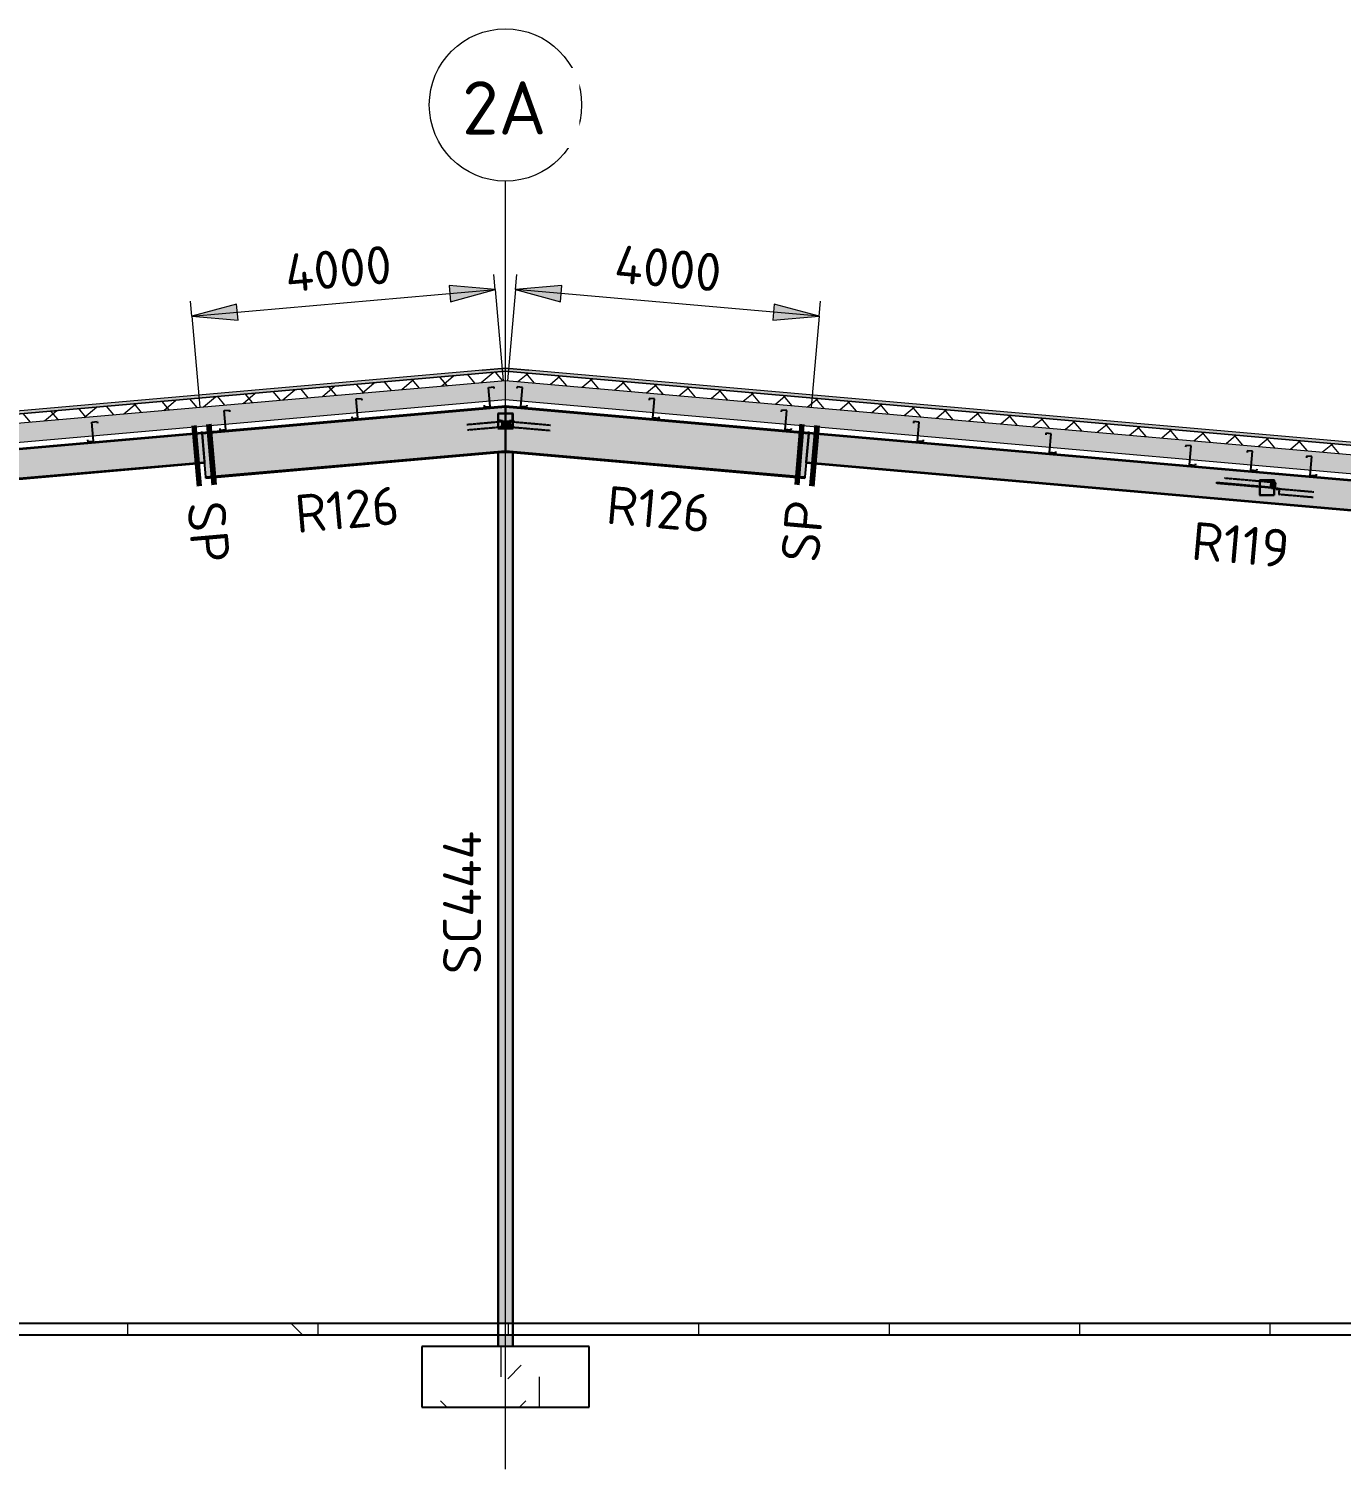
# Model space of a CAD drawing. Header units: millimetres. Extents: x 632 to 546626, y -3890 to 22200.
# Drawn here: x 107642 to 124874, y 3287 to 22200 of the extents above; entities that cross this region are included whole.
import ezdxf

# ---------------------------------------------------------------- set-up
doc = ezdxf.new("R2010")
doc.units = ezdxf.units.MM
doc.linetypes.add('Dash', pattern=[7, 5, -2])
doc.linetypes.add('Hidden Half', pattern=[3, 2, -1])
for name, color, linetype, lineweight in [('A-010-D_DIM', 211, 'Continuous', 13), ('A-010-D_DIM-200', 211, 'Continuous', 13), ('A-010-M_LINE', 90, 'Continuous', 13), ('A-230-H-FLOOR', 190, 'Continuous', 13), ('A-230-M_FLOOR', 192, 'Continuous', 13), ('A-270-M_ROOF', 132, 'Continuous', 13), ('S-160-M_FOUND', 171, 'Continuous', 13), ('S-160-MH_FOUND', 171, 'Hidden Half', 13), ('S-280-A_COLUMN', 171, 'Continuous', 18), ('S-280-A_STRUCT_FRAME', 2, 'Continuous', 18), ('S-280-M_COLUMN', 52, 'Continuous', 13), ('S-280-M_STRUCT_FRAME', 12, 'Continuous', 13), ('S-280-MH_COLUMN', 52, 'Hidden Half', 13), ('Z-000-T_TEXT', 131, 'Continuous', 25), ('Z-030-M_GRID', 191, 'Continuous', 13), ('Z-033_T_GRIDREF', 31, 'Continuous', 13), ('Z-230-A_LEVEL', 51, 'Continuous', 13)]:
    doc.layers.add(name, color=color, linetype=linetype, lineweight=lineweight)
doc.styles.add('ISOCPEUR_1', font='isocpeur.ttf', dxfattribs={"height": 699.9999999999992})
doc.styles.add('ISOCPEUR_2', font='isocpeur.ttf', dxfattribs={"height": 499.9999999999995})
doc.dimstyles.new('2_5___Arrow___Transparent', dxfattribs={"dimscale": 304.8, "dimtxt": 497.9905879051574, "dimasz": 1.968503937007874, "dimexe": 0.6561679790026247, "dimexo": 1.049868766404199, "dimgap": 0.1640419947506562, "dimtad": 1, "dimdec": 0, "dimzin": 0, "dimdsep": 46, "dimtxsty": 'ISOCPEUR_2', "dimsah": 1, "dimcen": 0.09, "dimadec": 0, "dimazin": 0, "dimtfac": 1, "dimtdec": 4, "dimtix": 1, "dimtmove": 0, "dimatfit": 3, "dimfxl": 1, "dimtvp": 1, "dimtolj": 1, "dimtzin": 0, "dimlwd": 18, "dimlwe": 18, "dimarcsym": 2})

# ---------------------------------------------------------------- blocks, each defined once
blk = doc.blocks.new('Ridge Capping - Ridge Capping-1882401-S6_501-SECTION A2')
at = {"layer": 'A-270-M_ROOF', "lineweight": 5, "transparency": 33554432}
blk.add_hatch(color=253, dxfattribs=at).paths.add_polyline_path([(4557997.546949386, 17715.79538982347), (4558304.614256779, 17742.66029816041), (4558611.681564163, 17715.79538982483), (4558603.731964078, 17719.50234922462), (4558298.773699533, 17745.16115471394), (4558005.497551507, 17719.5028164794)])
at = {"layer": 'A-270-M_ROOF', "color": 53, "lineweight": 5}
for p, q in [((4557997.546949386, 17715.79538982345), (4558304.614256778, 17742.66029816039)), ((4558005.497551506, 17719.50281647938), (4557997.546949386, 17715.79538982345)), ((4558304.612087419, 17745.67194746728), (4558005.497551506, 17719.50281647938)), ((4558603.731964076, 17719.5023492246), (4558304.612087419, 17745.67194746728)), ((4558304.614256778, 17742.66029816039), (4558611.681564162, 17715.7953898248)), ((4558611.681564162, 17715.7953898248), (4558603.731964076, 17719.5023492246))]:
    blk.add_line(p, q, dxfattribs=at)
blk = doc.blocks.new('25021-APA-ZZ-ZZ-M3-AR-000001_V3_rvt-2-S6_501-SECTION A2')
at = {"layer": 'A-270-M_ROOF', "transparency": 33554432}
blk.add_hatch(color=9, dxfattribs=at).paths.add_polyline_path([(4578095.614303701, 15971.01988815614), (4578095.614303702, 16011.17268165787), (4558298.773699533, 17742.14983484527), (4538513.614303701, 16011.1726816579), (4538513.614303701, 15971.01988815616), (4558304.614303701, 17702.50802799628), (4577783.475594653, 15998.32848664539)])
at = {"layer": 'A-270-M_ROOF', "lineweight": 5}
h = blk.add_hatch(dxfattribs=at)
h.set_pattern_fill('FP_12', angle=-135.0000000000519, style=0, pattern_type=2)
h.set_pattern_definition([(39.99999999994809, (4563344.532752711, -4.133675247430801e-06), (-192.8362829057536, 229.8133329358681), []), (129.9999999999481, (4563344.532752711, -4.133675247430801e-06), (-229.8133329358681, -192.8362829057536), [])])
h.paths.add_polyline_path([(4538513.614303701, 15850.56150765148), (4558304.614303729, 17582.04964748907), (4578095.614303702, 15850.56150765149), (4578095.614303702, 15971.01988815663), (4558298.773699533, 17701.99704134384), (4538513.614303701, 15971.0198881566)])
at = {"layer": 'A-270-M_ROOF', "lineweight": 5, "transparency": 33554432}
blk.add_hatch(color=254, dxfattribs=at).paths.add_polyline_path([(4538513.614303701, 15599.60654826555), (4558304.614304537, 17331.09468803254), (4578095.614303701, 15599.60654826559), (4578095.614303702, 15850.56150765148), (4558298.773699533, 17581.53866083871), (4538513.614303701, 15850.56150765148)])
at = {"layer": 'A-270-M_ROOF', "color": 53, "lineweight": 5}
for p, q in [((4558304.6143037, 17742.66082149799), (4538513.6143037, 16011.17268165788)), ((4558304.614303701, 17702.50802799665), (4538513.6143037, 15971.01988815658)), ((4538513.6143037, 15971.01988815614), (4558304.6143037, 17702.50802799625)), ((4578095.614303701, 16011.17268165785), (4558304.6143037, 17742.66082149799)), ((4578095.614303701, 15971.01988815661), (4558304.614303701, 17702.50802799665)), ((4558304.6143037, 17702.50802799625), (4578095.614303701, 15971.01988815612)), ((4538513.6143037, 15850.56150765146), (4558304.614303729, 17582.04964749404)), ((4558304.614303729, 17582.04964748905), (4578095.614303701, 15850.56150765146)), ((4538513.6143037, 15599.60654826554), (4558304.614303701, 17331.09468810562)), ((4558304.614303701, 17331.09468810562), (4578095.614303701, 15599.60654826558))]:
    blk.add_line(p, q, dxfattribs=at)
blk.add_blockref('Ridge Capping - Ridge Capping-1882401-S6_501-SECTION A2', (0, 0), dxfattribs=at)
blk = doc.blocks.new('NRP_Column-Steel-SHS - SC444 - 200x200x6_0SHS-4110093-S6_501-SECTION A2')
at = {"layer": 'S-280-MH_COLUMN', "lineweight": 25}
for p, q in [((4558210.614301322, 16636.72486227558), (4558210.614301322, 5200.000000025543)), ((4558398.614301322, 16636.72486227558), (4558398.614301322, 5200.000000025543)), ((4558210.614301322, 5199.950390650543), (4558210.614301322, 5050.049609400544)), ((4558398.614301322, 5199.950390650543), (4558398.614301322, 5050.049609400544)), ((4558210.614301322, 5050.000000025542), (4558210.614301322, 4900.000000025544)), ((4558398.614301322, 5050.000000025542), (4558398.614301322, 4900.000000025544))]:
    blk.add_line(p, q, dxfattribs=at)
blk = doc.blocks.new('NRP_Foundation-Pad Footing Fibre _v2_ - PF3 - 2200 x 2200 x 800d-3893009-S6_501-SECTION A2')
at = {"layer": 'S-160-M_FOUND'}
h = blk.add_hatch(dxfattribs=at)
h.set_pattern_fill('FP_15', color=256, style=0, pattern_type=2)
h.set_pattern_definition([(45, (4563344.532, 0), (-1414.213562373095, 0), [750, -3000]), (45, (4564344.532, 1000), (-1414.213562373095, 0), [750, -3000]), (45, (4565344.532, -300), (-1414.213562373095, 0), [250, -2000]), (90, (4565344.532, 500), (-499.9999999999999, 500.0000000000001), [500, -2000]), (315, (4565344.532, 1000), (0, 2828.42712474619), [500, -3000]), (0, (4564344.532, 1000), (2000, 2000), [300, -1000]), (0, (4561844.532, 2000), (2000, 2000), [300, -2000])])
h.paths.add_polyline_path([(4557204.614301281, 4100.000000025542), (4559404.614301281, 4100.000000025542), (4559404.614301281, 4900.000000025548), (4557204.614301281, 4900.000000025548)])
at = {"layer": 'S-160-M_FOUND', "lineweight": 25}
for p, q in [((4559404.614301282, 4900.000000025543), (4557204.614301282, 4900.000000025543)), ((4557204.614301282, 4900.000000025543), (4557204.614301282, 4100.000000025542)), ((4559404.614301282, 4100.000000025542), (4559404.614301282, 4900.000000025543)), ((4557204.614301282, 4100.000000025542), (4559404.614301282, 4100.000000025542))]:
    blk.add_line(p, q, dxfattribs=at)
blk = doc.blocks.new('NRP_Framing-Steel-EA - RB725 - 75x75x8EA-3940237-S6_501-SECTION A2')
at = {"layer": 'S-280-M_STRUCT_FRAME', "linetype": 'Dash', "lineweight": 25}
for points in [[(4558285.982900475, 16972.09277693108), (4558365.120446347, 16979.0164150541), (4558358.583765591, 17053.731017981), (4558285.416655302, 17046.63581617624), (4558285.695481036, 16975.37799615752)], [(4558365.120340388, 16979.01640743532), (4558370.880905035, 16979.52039153747), (4558365.041470272, 17046.26543630961), (4558413.286199193, 17050.48630316514), (4558412.588953251, 17058.45586074987), (4558358.583659682, 17053.73100979219)]]:
    blk.add_hatch(color=256, dxfattribs=at).paths.add_polyline_path(points)
for p, q in [((4557798.204969372, 17004.70422710864), (4558285.375641085, 17047.32613808591)), ((4558285.948747481, 16972.08979058283), (4557804.741650078, 16929.98962475176))]:
    blk.add_line(p, q, dxfattribs=at)
at = {"layer": 'S-280-M_STRUCT_FRAME', "lineweight": 25}
for p, q in [((4558285.409792455, 17047.32912594366), (4558358.583659681, 17053.73100979223)), ((4558358.583659681, 17053.73100979223), (4558365.120340387, 16979.01640743535)), ((4558412.588953251, 17058.45586074991), (4558358.58376559, 17053.73101905802)), ((4558365.041470271, 17046.26543630965), (4558413.286199192, 17050.48630316518)), ((4558370.880905035, 16979.52039153751), (4558365.041470271, 17046.26543630965)), ((4558413.286199192, 17050.48630316518), (4558412.588953251, 17058.45586074991)), ((4558365.120340387, 16979.01640743535), (4558285.982898852, 16972.09277844057)), ((4558365.120446346, 16979.0164167055), (4558370.880905035, 16979.52039153751))]:
    blk.add_line(p, q, dxfattribs=at)
blk = doc.blocks.new('NRP_Framing-Steel-EA - RB725 - 75x75x8EA-3939754-S6_501-SECTION A2')
at = {"layer": 'S-280-M_STRUCT_FRAME', "linetype": 'Dash', "lineweight": 25}
for p, q in [((4568420.872473918, 16163.95139591866), (4568420.175227976, 16155.98183833393)), ((4568420.175227976, 16155.98183833393), (4568463.915040056, 16152.15510063221)), ((4568469.834950127, 16159.66773431226), (4568420.872473918, 16163.95139591866)), ((4568463.915040056, 16152.15510063221), (4568458.075605291, 16085.41005586007)), ((4568458.075605291, 16085.41005586007), (4568463.298269421, 16084.95313195538)), ((4568463.298269421, 16084.95313195538), (4568469.834950127, 16159.66773431226)), ((4568911.768033174, 16045.71711169284), (4568463.298269421, 16084.95313195538)), ((4568469.834950127, 16159.66773431226), (4568918.30471388, 16120.43171404972))]:
    blk.add_line(p, q, dxfattribs=at)
blk = doc.blocks.new('NRP_Framing-Steel-EA - RB725 - 75x75x8EA-4110950-S6_501-SECTION A2')
at = {"layer": 'S-280-M_STRUCT_FRAME', "linetype": 'Dash', "lineweight": 25}
for points in [[(4568364.612126743, 16168.87353957948), (4568365.309372582, 16176.84309600337), (4568234.057251887, 16186.8857211401), (4568233.485071586, 16180.34567038713), (4568334.938991529, 16171.46960252203)], [(4568408.137165706, 16173.09855265857), (4568413.976391979, 16239.84121437819), (4568344.000198511, 16245.49122240251), (4568338.201754604, 16179.21470527172), (4568365.309581276, 16176.84307774519)], [(4568412.553661061, 16164.67919773766), (4568419.090341767, 16239.39380009454), (4568413.97660047, 16239.84119448631), (4568408.137165706, 16173.09614971416), (4568365.309582336, 16176.84307774519), (4568364.612336394, 16168.87352016045), (4568385.380421076, 16167.05654818766)]]:
    blk.add_hatch(color=256, dxfattribs=at).paths.add_polyline_path(points)
for p, q in [((4568344.003284141, 16245.96306641414), (4567744.129379591, 16298.4452326073)), ((4568233.447168956, 16180.34898536056), (4567633.573264419, 16232.83115155261)), ((4568234.144414898, 16188.31854294529), (4567634.270510361, 16240.80070913734))]:
    blk.add_line(p, q, dxfattribs=at)
at = {"layer": 'S-280-M_STRUCT_FRAME', "lineweight": 25}
for p, q in [((4568364.612336392, 16168.87352016046), (4568233.485074046, 16180.34566909489)), ((4568365.309582333, 16176.84307774519), (4568234.182319988, 16188.31522667962)), ((4568413.976600467, 16239.84119448632), (4568344.041189232, 16245.95975014847)), ((4568365.309582333, 16176.84307774519), (4568364.612336392, 16168.87352016046)), ((4568364.612336392, 16168.87352016046), (4568412.553661059, 16164.67919773768)), ((4568408.137165703, 16173.09614971417), (4568365.309582333, 16176.84307774519)), ((4568413.976600467, 16239.84119448632), (4568408.137165703, 16173.09614971417)), ((4568412.553661059, 16164.67919773768), (4568419.090341765, 16239.39380009456)), ((4568419.090341765, 16239.39380009456), (4568413.976600467, 16239.84119448632))]:
    blk.add_line(p, q, dxfattribs=at)
blk = doc.blocks.new('NRP_Framing-Steel-EA - RB725 - 75x75x8EA-3939876-S6_501-SECTION A2')
at = {"layer": 'S-280-M_STRUCT_FRAME', "linetype": 'Dash', "lineweight": 25}
for points in [[(4558258.650549691, 16977.74412270733), (4558265.187230398, 17052.45872506421), (4558245.740825316, 17054.16006505524), (4558245.043579374, 17046.19050747051), (4558259.387809442, 17044.93554995249), (4558253.548374678, 16978.19050518035)], [(4558286.122297343, 16975.34065456936), (4558285.409793297, 17047.32912494008), (4558293.186544581, 17050.00910140978), (4558265.18726582, 17052.45872088824), (4558258.650585065, 16977.74411796133)]]:
    blk.add_hatch(color=256, dxfattribs=at).paths.add_polyline_path(points)
for p, q in [((4558217.354339645, 17056.64356074872), (4558216.657093704, 17048.67400316399)), ((4558216.657093704, 17048.67400316399), (4558245.011939909, 17046.19327556497)), ((4558245.709185851, 17054.16283314969), (4558217.354339645, 17056.64356074872)), ((4558293.224511322, 17050.00578082724), (4558897.201347519, 16997.16465462772)), ((4558890.664666813, 16922.45005227083), (4558286.687830617, 16975.29117847022))]:
    blk.add_line(p, q, dxfattribs=at)
at = {"layer": 'S-280-M_STRUCT_FRAME', "lineweight": 25}
for p, q in [((4558245.043579374, 17046.19050747053), (4558259.387809442, 17044.9355499525)), ((4558265.187230398, 17052.45872506422), (4558245.740825316, 17054.16006505525)), ((4558259.387809442, 17044.9355499525), (4558253.548374678, 16978.19050518036)), ((4558258.650549691, 16977.74412270734), (4558265.187230398, 17052.45872506422)), ((4558265.187230398, 17052.45872506422), (4558293.186546342, 17050.00910233253)), ((4558253.548374678, 16978.19050518036), (4558258.650549691, 16977.74412270734)), ((4558286.649865638, 16975.29449997551), (4558258.650549691, 16977.74412270734))]:
    blk.add_line(p, q, dxfattribs=at)
blk = doc.blocks.new('NRP_Framing-Steel-Purlin Z - P916 - EZ250-24-V25-S6_501-SECTION A2')
at = {"layer": 'S-280-M_STRUCT_FRAME', "color": 1, "lineweight": 25}
blk.add_line((4567297.661625622, 16598.49925747067), (4567297.654574109, 16598.49987439812), dxfattribs=at)
at = {"layer": 'S-280-M_STRUCT_FRAME', "color": 1, "linetype": 'Dash', "lineweight": 25}
blk.add_line((4567297.661625622, 16598.49925747067), (4567297.654574109, 16598.49987439812), dxfattribs=at)
blk = doc.blocks.new('NRP_Framing-Steel-Purlin Z - P916 - EZ250-24-V27-S6_501-SECTION A2')
at = {"layer": 'S-280-M_STRUCT_FRAME', "color": 1, "lineweight": 25}
for p, q in [((4567237.842811484, 16729.21020526608), (4567235.925385145, 16707.29392190803)), ((4567237.842811484, 16729.21020526608), (4567235.925385145, 16707.29392190809)), ((4567308.572635047, 16723.02214753115), (4567237.842811484, 16729.21020526608)), ((4567308.572635047, 16723.02214753115), (4567237.842811484, 16729.21020526608)), ((4567286.783699361, 16473.97347300822), (4567308.572635047, 16723.02214753115)), ((4567286.783699361, 16473.97347300822), (4567308.572635047, 16723.02214753115)), ((4567362.494496414, 16467.34963655956), (4567286.783699361, 16473.97347300822)), ((4567362.494496414, 16467.34963655956), (4567286.783699361, 16473.97347300822)), ((4567297.60236344, 16598.50444223969), (4567297.595311928, 16598.50505916714)), ((4567364.411922754, 16489.26591991754), (4567362.494496414, 16467.34963655956)), ((4567364.411922754, 16489.26591991754), (4567362.494496414, 16467.34963655956))]:
    blk.add_line(p, q, dxfattribs=at)
at = {"layer": 'S-280-M_STRUCT_FRAME', "color": 1, "linetype": 'Dash', "lineweight": 25}
blk.add_line((4567297.60236344, 16598.50444223969), (4567297.595311928, 16598.50505916714), dxfattribs=at)
blk = doc.blocks.new('NRP_Framing-Steel-Purlin Z - P916 - EZ250-24-V28-S6_501-SECTION A2')
at = {"layer": 'S-280-M_STRUCT_FRAME', "color": 1, "lineweight": 25}
for p, q in [((4558153.644050732, 17477.43486834057), (4558153.814283441, 17475.48909957788)), ((4558153.644050732, 17477.43486834057), (4558153.814283441, 17475.48909957794)), ((4558025.327745832, 17257.46109758739), (4558025.541556411, 17255.01723147574)), ((4558025.327745832, 17257.46109758739), (4558025.541556411, 17255.01723147574)), ((4558092.067492927, 17366.69351213197), (4558092.074544642, 17366.694129077))]:
    blk.add_line(p, q, dxfattribs=at)
at = {"layer": 'S-280-M_STRUCT_FRAME', "color": 1, "linetype": 'Dash', "lineweight": 25}
blk.add_line((4558092.067492927, 17366.69351213197), (4558092.074544642, 17366.694129077), dxfattribs=at)
blk = doc.blocks.new('NRP_Framing-Steel-Purlin Z - P914 - EZ250-15-V29-S6_501-SECTION A2')
at = {"layer": 'S-280-M_STRUCT_FRAME', "color": 150, "lineweight": 25}
for p, q in [((4558081.152957174, 17491.2160936788), (4558151.882780736, 17497.40415141372)), ((4558081.152957174, 17491.2160936788), (4558151.882780736, 17497.40415141372)), ((4558102.94189286, 17242.16741915586), (4558081.152957174, 17491.2160936788)), ((4558102.94189286, 17242.16741915586), (4558081.152957174, 17491.2160936788)), ((4558151.882780736, 17497.40415141372), (4558153.625895591, 17477.48025745185)), ((4558151.882780736, 17497.40415141372), (4558153.625895591, 17477.48025745191)), ((4558025.531558824, 17254.96937931996), (4558027.231095808, 17235.5435827072)), ((4558025.531558824, 17254.96937931996), (4558027.231095808, 17235.5435827072)), ((4558027.231095808, 17235.5435827072), (4558102.94189286, 17242.16741915586)), ((4558027.231095808, 17235.5435827072), (4558102.94189286, 17242.16741915586)), ((4558092.126756798, 17366.69869704889), (4558092.133808512, 17366.69931399392))]:
    blk.add_line(p, q, dxfattribs=at)
at = {"layer": 'S-280-M_STRUCT_FRAME', "color": 150, "linetype": 'Dash', "lineweight": 25}
blk.add_line((4558092.126756798, 17366.69869704889), (4558092.133808512, 17366.69931399392), dxfattribs=at)
blk = doc.blocks.new('NRP_Framing-Steel-Purlin Z - P916 - EZ250-24-V30-S6_501-SECTION A2')
at = {"layer": 'S-280-M_STRUCT_FRAME', "color": 1, "lineweight": 25}
for p, q in [((4558455.584347894, 17477.43488675354), (4558455.414115187, 17475.48911799085)), ((4558455.584347894, 17477.43488675354), (4558455.414115187, 17475.48911799091)), ((4558517.160905698, 17366.69353054494), (4558517.153853985, 17366.69414748997)), ((4558583.900652795, 17257.46111600037), (4558583.686842215, 17255.01724988872)), ((4558583.900652795, 17257.46111600037), (4558583.686842215, 17255.01724988872))]:
    blk.add_line(p, q, dxfattribs=at)
at = {"layer": 'S-280-M_STRUCT_FRAME', "color": 1, "linetype": 'Dash', "lineweight": 25}
blk.add_line((4558517.160905698, 17366.69353054494), (4558517.153853985, 17366.69414748997), dxfattribs=at)
blk = doc.blocks.new('NRP_Framing-Steel-Purlin Z - P914 - EZ250-15-V31-S6_501-SECTION A2')
at = {"layer": 'S-280-M_STRUCT_FRAME', "color": 150, "lineweight": 25}
for p, q in [((4558457.345617891, 17497.4041698267), (4558455.602503036, 17477.48027586483)), ((4558457.345617891, 17497.4041698267), (4558455.602503036, 17477.48027586489)), ((4558528.075441454, 17491.21611209177), (4558457.345617891, 17497.4041698267)), ((4558528.075441454, 17491.21611209177), (4558457.345617891, 17497.4041698267)), ((4558506.286505766, 17242.16743756883), (4558528.075441454, 17491.21611209177)), ((4558506.286505766, 17242.16743756883), (4558528.075441454, 17491.21611209177)), ((4558581.997302819, 17235.54360112017), (4558506.286505766, 17242.16743756883)), ((4558581.997302819, 17235.54360112017), (4558506.286505766, 17242.16743756883)), ((4558517.101641829, 17366.69871546187), (4558517.094590115, 17366.6993324069)), ((4558583.696839803, 17254.96939773293), (4558581.997302819, 17235.54360112017)), ((4558583.696839803, 17254.96939773293), (4558581.997302819, 17235.54360112017))]:
    blk.add_line(p, q, dxfattribs=at)
at = {"layer": 'S-280-M_STRUCT_FRAME', "color": 150, "linetype": 'Dash', "lineweight": 25}
blk.add_line((4558517.101641829, 17366.69871546187), (4558517.094590115, 17366.6993324069), dxfattribs=at)
blk = doc.blocks.new('NRP_Framing-Steel-Purlin Z - P914 - EZ250-15-V33-S6_501-SECTION A2')
at = {"layer": 'S-280-M_STRUCT_FRAME', "color": 150, "lineweight": 25}
for p, q in [((4568043.65415257, 16658.71084798065), (4568041.911037715, 16638.78695401878)), ((4568043.65415257, 16658.71084798065), (4568041.911037715, 16638.78695401884)), ((4568114.383976133, 16652.52279024572), (4568043.65415257, 16658.71084798065)), ((4568114.383976133, 16652.52279024572), (4568043.65415257, 16658.71084798065)), ((4568092.595040446, 16403.47411572278), (4568114.383976133, 16652.52279024572)), ((4568092.595040446, 16403.47411572278), (4568114.383976133, 16652.52279024572)), ((4568103.483516914, 16527.99897716176), (4568103.476465399, 16527.99959408921)), ((4568168.3058375, 16396.85027927413), (4568092.595040446, 16403.47411572278)), ((4568168.3058375, 16396.85027927413), (4568092.595040446, 16403.47411572278)), ((4568170.005374483, 16416.27607588689), (4568168.3058375, 16396.85027927413)), ((4568170.005374483, 16416.27607588689), (4568168.3058375, 16396.85027927413))]:
    blk.add_line(p, q, dxfattribs=at)
at = {"layer": 'S-280-M_STRUCT_FRAME', "color": 150, "linetype": 'Dash', "lineweight": 25}
blk.add_line((4568103.483516914, 16527.99897716176), (4568103.476465399, 16527.99959408921), dxfattribs=at)
blk = doc.blocks.new('Grid - NRP_Grid-Head-320187-S6_501-SECTION A2')
at = {"layer": 'Z-033_T_GRIDREF'}
blk.add_circle((4578304.614315148, 21200.00000002554), 1000, dxfattribs=at)
blk = doc.blocks.new('DIMBLOCK6-S6_501-SECTION A2')
at = {"layer": 'A-010-D_DIM-200', "lineweight": 18}
for points in [[(113767.0121075781, 18774.80919669453), (113160.0745433429, 18827.90935304409), (113178.5160341021, 18617.122149069)], [(109782.2333152061, 18426.18622577465), (110389.1708794422, 18373.0860694251), (110370.7293886822, 18583.87327340018)]]:
    blk.add_hatch(color=256, dxfattribs=at).paths.add_polyline_path(points)
for p, q in [((113767.0121075772, 18774.80919669458), (113749.5809590304, 18974.04813631324)), ((109782.2333152061, 18426.18622577465), (113767.0121075781, 18774.80919669453)), ((113767.0121075781, 18774.80919669453), (113160.0745433429, 18827.90935304409)), ((113160.0745433429, 18827.90935304409), (113178.5160341021, 18617.122149069)), ((113178.5160341021, 18617.122149069), (113767.0121075781, 18774.80919669453)), ((113767.0121075772, 18774.80919669458), (113871.6740661003, 17578.51753641832)), ((109782.2333152043, 18426.18622577468), (109764.8021666585, 18625.42516539335)), ((110370.7293886822, 18583.87327340018), (109782.2333152061, 18426.18622577465)), ((110389.1708794422, 18373.0860694251), (110370.7293886822, 18583.87327340018)), ((109782.2333152061, 18426.18622577465), (110389.1708794422, 18373.0860694251)), ((109782.2333152043, 18426.18622577468), (109886.8952734917, 17229.89456820226))]:
    blk.add_line(p, q, dxfattribs=at)
at = {"layer": 'A-010-D_DIM-200', "color": 0, "lineweight": 18, "insert": (110983.499438257, 19237.19748283008), "char_height": 499.9999999999998, "width": 1758.289844988209, "attachment_point": 1, "rotation": 4.999999998983276, "line_spacing_factor": 1.149209049011902, "style": 'ISOCPEUR_2'}
blk.add_mtext('4000', dxfattribs=at)
blk = doc.blocks.new('DIMBLOCK7-S6_501-SECTION A2')
at = {"layer": 'A-010-D_DIM-200', "lineweight": 18}
for points in [[(114033.7734065484, 18774.81665094433), (114622.2694800245, 18617.1296033179), (114640.7109707845, 18827.91680729295)], [(118018.5521989195, 18426.19368001832), (117430.0561254444, 18583.88072764475), (117411.6146346843, 18373.09352366969)]]:
    blk.add_hatch(color=256, dxfattribs=at).paths.add_polyline_path(points)
for p, q in [((114033.7734065466, 18774.81665094431), (114051.2045550933, 18974.05559056294)), ((114033.7734065466, 18774.81665094431), (113929.1114480225, 17578.52499066821)), ((114640.7109707845, 18827.91680729295), (114033.7734065484, 18774.81665094433)), ((118018.5521989195, 18426.19368001832), (114033.7734065484, 18774.81665094433)), ((114033.7734065484, 18774.81665094433), (114622.2694800245, 18617.1296033179)), ((114622.2694800245, 18617.1296033179), (114640.7109707845, 18827.91680729295)), ((117430.0561254444, 18583.88072764475), (117411.6146346843, 18373.09352366969)), ((118018.5521989195, 18426.19368001832), (117430.0561254444, 18583.88072764475)), ((118018.5521989185, 18426.19368001833), (118035.9833474662, 18625.43261963697)), ((117411.6146346843, 18373.09352366969), (118018.5521989195, 18426.19368001832)), ((118018.5521989185, 18426.19368001833), (117913.8902406311, 17229.90202244608))]:
    blk.add_line(p, q, dxfattribs=at)
at = {"layer": 'A-010-D_DIM-200', "color": 0, "lineweight": 18, "insert": (115357.6202247944, 19364.90915155657), "char_height": 499.9999999999998, "width": 1758.289844988209, "attachment_point": 1, "rotation": 355.00000000092933, "line_spacing_factor": 1.149209049011902, "style": 'ISOCPEUR_2'}
blk.add_mtext('4000', dxfattribs=at)
blk = doc.blocks.new('NRP_Splice _v3_ - NRP_Splice-3927271-S6_501-SECTION A2')
at = {"layer": 'Z-000-T_TEXT', "lineweight": 70}
for p, q in [((4554211.587623039, 16991.05800032068), (4554281.312217237, 16194.10224184729)), ((4554211.587623039, 16991.05800032068), (4554281.312217237, 16194.10224184729)), ((4554410.826562658, 17008.48914887022), (4554480.551156856, 16211.53339039682)), ((4554480.551156856, 16211.53339039682), (4554410.826562658, 17008.48914887022))]:
    blk.add_line(p, q, dxfattribs=at)
blk = doc.blocks.new('NRP_Splice _v3_ - NRP_Splice-3927285-S6_501-SECTION A2')
at = {"layer": 'Z-000-T_TEXT', "lineweight": 70}
for p, q in [((4562198.401834365, 17008.48914886013), (4562128.677240165, 16211.53339038691)), ((4562198.401834365, 17008.48914886013), (4562128.677240165, 16211.53339038691)), ((4562397.640773985, 16991.05800031008), (4562327.916179784, 16194.10224183686)), ((4562327.916179784, 16194.10224183686), (4562397.640773985, 16991.05800031008))]:
    blk.add_line(p, q, dxfattribs=at)

msp = doc.modelspace()

# ---------------------------------------------------------------- hatches: boundary and pattern name
at = {"layer": 'A-230-H-FLOOR'}
h = msp.add_hatch(dxfattribs=at)
h.set_pattern_fill('FP_15', color=256, style=0, pattern_type=2)
h.set_pattern_definition([(45, (118940.3531599203, 0), (-1414.213562373095, 0), [750, -3000]), (45, (119940.3531599203, 1000), (-1414.213562373095, 0), [750, -3000]), (45, (120940.3531599203, -300), (-1414.213562373095, 0), [250, -2000]), (90, (120940.3531599203, 500), (-499.9999999999999, 500.0000000000001), [500, -2000]), (315, (120940.3531599203, 1000), (0, 2828.42712474619), [500, -3000]), (0, (119940.3531599203, 1000), (2000, 2000), [300, -1000]), (0, (117440.3531599203, 2000), (2000, 2000), [300, -2000])])
h.paths.add_polyline_path([(130019.8653933471, 5050.000000025549), (133750.4354636027, 5050.000000025549), (133750.4354636027, 5200.00000002555), (94050.43546340521, 5200.00000002555), (94050.43546340521, 5050.000000025549), (124644.7752153827, 5050.000000025549)])
at = {"layer": 'S-280-M_COLUMN', "lineweight": 5}
h = msp.add_hatch(color=256, dxfattribs=at)
h.paths.add_polyline_path([(113800.4354612464, 4900.000000025553), (113815.4354612445, 4900.000000025553), (113815.4354612445, 5050.000000025549), (113800.4354612464, 5050.000000025549)])
h.paths.add_polyline_path([(113807.8714177022, 5200.00000002555), (113815.4354612445, 5200.00000002555), (113815.4354612445, 16636.7248622756), (113800.4354612464, 16636.7248622756), (113802.763784742, 5200.00000002555), (113807.2618509755, 5200.00000002555)])
h = msp.add_hatch(color=256, dxfattribs=at)
h.paths.add_polyline_path([(113894.5948594538, 4900.000000025553), (113985.4354612445, 4900.000000025553), (113985.4354612445, 5050.000000025549), (113815.4354612445, 5050.000000025549), (113815.4354612445, 4900.000000025553)])
h.paths.add_polyline_path([(113985.4354612445, 5200.00000002555), (113985.4354612445, 16636.7248622756), (113815.4354612445, 16636.7248622756), (113815.4354612445, 5200.00000002555), (113894.5948594538, 5200.00000002555)])
h = msp.add_hatch(color=256, dxfattribs=at)
h.paths.add_polyline_path([(113998.425842301, 4900.000000025553), (114000.4354612445, 4900.000000025553), (113998.4054109268, 5050.000000025549), (113985.4354612427, 5050.000000025549), (113985.4354612427, 4900.000000025553), (113995.6806517728, 4900.000000025553)])
h.paths.add_polyline_path([(113993.0039198333, 5200.00000002555), (114000.4354612445, 5200.00000002555), (113998.425842301, 16636.7248622756), (113985.4354612427, 16636.7248622756), (113985.7328710556, 5200.00000002555), (113992.8476498509, 5200.00000002555)])
at = {"layer": 'S-280-M_STRUCT_FRAME', "lineweight": 5}
for points in [[(109917.2464271765, 16886.43285150937), (113900.4354644455, 17234.9167369512), (113900.4354644464, 17249.77327054682), (109915.9565221835, 16901.17653304112)], [(109967.1343743252, 16316.21100644036), (113900.4354644446, 16660.33026194129), (113900.4354644576, 16973.72281357203), (113881.8040603967, 16972.09277693114), (113881.5166409574, 16975.37799615758), (113849.3695345996, 16978.19050518038), (113854.4717096128, 17045.00005182278), (113840.8647392951, 17046.19050747056), (113841.5619852375, 17054.16006505528), (113900.4354644446, 17049.00930196113), (113900.4354644464, 17234.91673695119), (109917.2464271877, 16886.43285151033), (109950.2910910212, 16508.73061555598)], [(117883.5817927746, 16886.43658806158), (117884.8716977667, 16901.18026959333), (113900.4354644446, 17249.77327055094), (113900.4354644455, 17234.91673695533), (116582.1399484361, 17000.29799567948)], [(117833.6938456362, 16316.2147428729), (117883.5817927858, 16886.43658806062), (113900.4354644557, 17234.91673695435), (113900.4354644557, 17049.00930196212), (114008.4101131726, 17058.45586074993), (114008.4101131726, 17050.42530204959), (113960.9416062683, 17045.36273564161), (113966.7020649565, 16979.52039153752), (113900.4354644576, 16973.72281357199), (113900.4354644576, 16660.33026194451), (116582.1399484361, 16425.71152066967)], [(98523.669619211, 15893.53894116683), (109915.9565221844, 16892.48846959226), (109915.202188991, 16901.11053743826), (98522.72375409957, 15904.3502288454), (98523.33018426318, 15897.41870037106)], [(129063.1672683805, 15912.26449339343), (129062.9668101715, 15923.22366744339), (117885.2339636767, 16901.14857543304), (117884.8716977667, 16890.23863336417), (129062.9668101715, 15912.28203121417)], [(109968.4242793182, 16301.46732478989), (113900.4354644464, 16645.47372834574), (113900.4354644464, 16660.33026194135), (109967.1343743261, 16316.21100632165)], [(117832.4039406329, 16301.4710613421), (117833.693845626, 16316.21474287386), (113900.4354644446, 16660.33026194549), (113900.4354644455, 16645.47372834987), (116582.1399484361, 16410.85498707403)], [(98557.8085236447, 15503.32947792429), (109950.2910910221, 16500.04255198652), (109949.3410934256, 16510.90107419572), (98556.85852604825, 15514.18800013349)], [(129128.065238745, 15513.39042633503), (129129.0152363395, 15524.24894854423), (117851.095059244, 16510.9391121905), (117850.1450616485, 16500.0805899813), (129062.9668101715, 15519.08580084849)]]:
    msp.add_hatch(color=256, dxfattribs=at).paths.add_polyline_path(points)
h = msp.add_hatch(color=256, dxfattribs=at)
h.paths.add_polyline_path([(98556.85852604825, 15514.1880002334), (109949.341093435, 16510.90107419648), (109915.9565221844, 16890.23489681192), (98523.66961921938, 15893.53894116758), (98523.8742099125, 15891.20045883147)])
h.paths.add_polyline_path([(105865.659684767, 16270.77101887639), (105859.1230040099, 16345.4856218033), (106008.3933293698, 16358.54508415004), (106008.3933293698, 16350.51452544969), (105970.1395602841, 16347.16775431756), (105975.9789950484, 16280.42270954541), (105964.7914468767, 16279.44392425634)])
h = msp.add_hatch(color=256, dxfattribs=at)
h.paths.add_polyline_path([(129029.9783615516, 15532.9135523592), (129062.9668101724, 15912.28203121417), (117884.2839660821, 16890.29005312392), (117851.0950592514, 16510.93911218974), (129019.232058472, 15533.85373205358)])
h.paths.add_polyline_path([(124008.3748209812, 16164.6791977377), (123829.306231508, 16180.34567038716), (123830.003477348, 16188.31522681105), (123934.0229145251, 16179.21470527181), (123939.8623494403, 16245.95975177478), (124014.911501687, 16239.39380009458), (124009.1112088598, 16173.0961497142)])

# ---------------------------------------------------------------- linework, layer by layer
at = {"layer": 'A-010-M_LINE', "lineweight": 25}
for p, q in [((113900.4354612017, 17249.77328604754), (113899.5639037741, 17259.73523302847)), ((113900.3500529202, 17249.78074029749), (113901.2216103468, 17259.74268727841)), ((109915.6566685913, 16901.15031783148), (109914.7851111647, 16911.1122648124)), ((117885.1288455287, 16901.15777207534), (117886.0004029553, 16911.11971905626))]:
    msp.add_line(p, q, dxfattribs=at)
at = {"layer": 'A-230-M_FLOOR', "lineweight": 25}
for p, q in [((133750.4354636027, 5200.000000025545), (94050.43546340428, 5200.000000025545)), ((94050.43546340428, 5050.000000025545), (133750.4354636027, 5050.000000025545))]:
    msp.add_line(p, q, dxfattribs=at)
at = {"layer": 'S-280-M_COLUMN', "lineweight": 25}
for p, q in [((113800.4354612455, 16636.7248622756), (113800.4354612455, 5200.00000002555)), ((113800.6001182571, 16636.72486227559), (113815.4354612455, 16636.72486227559)), ((113985.4354612436, 16636.72486227558), (113815.4354612436, 16636.72486227558)), ((113985.4354612455, 16636.72486227559), (114000.2708079591, 16636.72486227559)), ((114000.4354612445, 5200.00000002555), (114000.4354612445, 16636.7248622756)), ((113800.4354612455, 5050.000000025549), (113800.4354612455, 4900.000000025553)), ((114000.4354612445, 4900.000000025553), (114000.4354612445, 5050.000000025549))]:
    msp.add_line(p, q, dxfattribs=at)
at = {"layer": 'S-280-M_STRUCT_FRAME', "lineweight": 25}
for p, q in [((109915.9565221826, 16901.1765330411), (113900.4354644446, 17249.77327054679)), ((109917.2464271756, 16886.43285150934), (113900.4354644446, 17234.91673695116)), ((113900.4354644446, 17249.77327055092), (117884.8716977667, 16901.18026959331)), ((113900.4354644446, 17249.77327055092), (113900.4354644446, 17234.91673695531)), ((113900.4354644446, 17234.91673695118), (113900.4354644446, 17249.77327054679)), ((113900.4354644446, 17234.91673695529), (117883.5817927737, 16886.43658806156)), ((113900.4354644557, 17049.00930196238), (113900.4354644557, 17234.91673695216)), ((113900.4354644557, 17234.86712757529), (113900.4354644557, 17049.00930196217)), ((98522.71962161362, 15904.397463376), (109915.202188991, 16901.11053743824)), ((98523.66961920913, 15893.53894116681), (109916.1521865875, 16890.25201522904)), ((109915.202188991, 16901.11053743824), (109916.1521865865, 16890.25201522904)), ((109917.2464271756, 16886.43285150934), (109915.9565221826, 16901.1765330411)), ((109916.1521865958, 16890.25201522979), (109949.341093434, 16510.90107419646)), ((109967.1343743363, 16316.21100632259), (109917.2464271868, 16886.43285151031)), ((113900.4354644557, 16973.72281357221), (113900.4354644557, 16660.33026194449)), ((113900.4354644576, 16660.37987132125), (113900.4354644567, 16973.72281357281)), ((117883.5817927849, 16886.43658806059), (117833.6938456362, 16316.21474287288)), ((117851.0950592505, 16510.93911218972), (117884.2839660887, 16890.29005322306)), ((117884.8716977658, 16901.18026959331), (117883.5817927737, 16886.43658806156)), ((117884.2839660803, 16890.29005322381), (117885.2339636767, 16901.14857543301)), ((117884.2839660803, 16890.29005322381), (129063.1672683796, 15912.26449339341)), ((117885.2339636767, 16901.14857543301), (129064.1172659751, 15923.12301560262)), ((109967.1343743252, 16316.21100632163), (113900.4354644446, 16660.33026194133)), ((109968.4242793173, 16301.46732478987), (113900.4354644446, 16645.4737283457)), ((113900.4354644446, 16660.33026194547), (117833.693845626, 16316.21474287384)), ((113900.4354644446, 16660.33026194547), (113900.4354644455, 16645.47372834985)), ((113900.4354644446, 16645.47372834571), (113900.4354644446, 16660.33026194133)), ((113900.4354644446, 16645.47372834984), (117832.4039406329, 16301.47106134208)), ((98556.85852604825, 15514.18800013347), (109949.3410934256, 16510.9010741957)), ((98557.80852364376, 15503.32947792427), (109950.2910910212, 16500.0425519865)), ((109949.3410934256, 16510.9010741957), (109950.2910910212, 16500.0425519865)), ((117850.1450616447, 16500.08058998128), (117851.0950592412, 16510.93911219048)), ((117850.1450616475, 16500.08058998128), (129128.0652387431, 15513.39042633501)), ((117851.095059243, 16510.93911219048), (129129.0152363395, 15524.24894854421)), ((109968.4242793173, 16301.46732478987), (109967.1343743252, 16316.21100632163)), ((117833.693845626, 16316.21474287384), (117832.4039406329, 16301.47106134208))]:
    msp.add_line(p, q, dxfattribs=at)
at = {"layer": 'S-280-M_STRUCT_FRAME', "linetype": 'Dash', "lineweight": 25}
for p, q in [((113800.1980714155, 17149.75250134775), (113800.1980714155, 16949.75250134775)), ((114000.1980714146, 17149.75250134775), (113800.1980714155, 17149.75250134775)), ((113806.1980714146, 17143.75250134775), (113806.1980714146, 16955.75250134775)), ((113994.1980714146, 17143.75250134775), (113806.1980714146, 17143.75250134775)), ((113900.4354644557, 17048.9596925871), (113900.4354644557, 16973.77242294697)), ((113900.4354644567, 16973.77242294701), (113900.4354644557, 17048.95969258715)), ((113994.1980714137, 16955.75250134775), (113994.1980714146, 17143.75250134775)), ((114000.1980714146, 16949.75250134775), (114000.1980714146, 17149.75250134775)), ((113800.1980714155, 16949.75250134775), (114000.1980714146, 16949.75250134775)), ((113806.1980714146, 16955.75250134775), (113994.1980714137, 16955.75250134775)), ((124000.4322748687, 16274.88691434322), (123800.4322748687, 16274.88691434322)), ((123800.4322748687, 16274.88691434322), (123800.4322748687, 16074.88691434322)), ((123994.4322748678, 16268.88691434322), (123806.4322748687, 16268.88691434322)), ((123806.4322748687, 16268.88691434322), (123806.4322748687, 16080.88691434322)), ((123994.4322748678, 16080.88691434322), (123994.4322748678, 16268.88691434322)), ((124000.4322748678, 16074.88691434322), (124000.4322748687, 16274.88691434322)), ((123806.4322748687, 16080.88691434322), (123994.4322748678, 16080.88691434322)), ((123800.4322748687, 16074.88691434322), (124000.4322748678, 16074.88691434322))]:
    msp.add_line(p, q, dxfattribs=at)
at = {"layer": 'S-280-MH_COLUMN', "lineweight": 25}
for p, q in [((113800.4354612455, 5199.950390650548), (113800.4354612455, 5050.04960940055)), ((114000.4354612445, 5050.04960940055), (114000.4354612445, 5199.950390650548))]:
    msp.add_line(p, q, dxfattribs=at)
at = {"layer": 'Z-030-M_GRID'}
msp.add_line((113900.4354612017, 3286.865205019177), (113900.4354612017, 20200.00000002557), dxfattribs=at)
at = {"layer": 'Z-230-A_LEVEL'}
msp.add_line((74769.52636489924, 5200.000000025545), (140514.221428412, 5200.000000025545), dxfattribs=at)

# ---------------------------------------------------------------- block references
at = {"color": 10, "lineweight": 5}
msp.add_blockref('25021-APA-ZZ-ZZ-M3-AR-000001_V3_rvt-2-S6_501-SECTION A2', (-4444404.178840079, 0), dxfattribs=at)
at = {"layer": 'S-160-MH_FOUND', "lineweight": 25}
msp.add_blockref('NRP_Foundation-Pad Footing Fibre _v2_ - PF3 - 2200 x 2200 x 800d-3893009-S6_501-SECTION A2', (-4444404.178840079, 0), dxfattribs=at)
at = {"layer": 'S-280-M_STRUCT_FRAME', "color": 1, "linetype": 'Dash', "lineweight": 25}
for name, p in [('NRP_Framing-Steel-Purlin Z - P916 - EZ250-24-V28-S6_501-SECTION A2', (-4444404.178840079, 0)), ('NRP_Framing-Steel-Purlin Z - P916 - EZ250-24-V30-S6_501-SECTION A2', (-4444404.178840079, 0)), ('NRP_Framing-Steel-Purlin Z - P916 - EZ250-24-V28-S6_501-SECTION A2', (-4446139.94848204, -151.8601661596389)), ('NRP_Framing-Steel-Purlin Z - P916 - EZ250-24-V30-S6_501-SECTION A2', (-4442668.409198664, -151.8601661139679)), ('NRP_Framing-Steel-Purlin Z - P916 - EZ250-24-V28-S6_501-SECTION A2', (-4449611.487765951, -455.5804984865401)), ('NRP_Framing-Steel-Purlin Z - P916 - EZ250-24-V28-S6_501-SECTION A2', (-4447875.718123996, -303.7203323231588)), ('NRP_Framing-Steel-Purlin Z - P916 - EZ250-24-V30-S6_501-SECTION A2', (-4440932.639556709, -303.7203322774878)), ('NRP_Framing-Steel-Purlin Z - P916 - EZ250-24-V30-S6_501-SECTION A2', (-4439196.869914754, -455.5804984410077)), ('NRP_Framing-Steel-Purlin Z - P916 - EZ250-24-V30-S6_501-SECTION A2', (-4437461.1002728, -607.4406646044583)), ('NRP_Framing-Steel-Purlin Z - P916 - EZ250-24-V27-S6_501-SECTION A2', (-4444404.178840079, 0)), ('NRP_Framing-Steel-Purlin Z - P916 - EZ250-24-V25-S6_501-SECTION A2', (-4444404.178840079, 0)), ('NRP_Framing-Steel-Purlin Z - P916 - EZ250-24-V27-S6_501-SECTION A2', (-4442818.834599097, -138.6996488720633)), ('NRP_Framing-Steel-Purlin Z - P916 - EZ250-24-V25-S6_501-SECTION A2', (-4442818.834597408, -138.6996490236301))]:
    msp.add_blockref(name, p, dxfattribs=at)
at = {"layer": 'S-280-M_STRUCT_FRAME', "color": 150, "linetype": 'Dash', "lineweight": 25}
for name, p in [('NRP_Framing-Steel-Purlin Z - P914 - EZ250-15-V29-S6_501-SECTION A2', (-4444404.178840079, 0)), ('NRP_Framing-Steel-Purlin Z - P914 - EZ250-15-V31-S6_501-SECTION A2', (-4444404.178840079, 0)), ('NRP_Framing-Steel-Purlin Z - P914 - EZ250-15-V29-S6_501-SECTION A2', (-4446139.948482039, -151.860166164005)), ('NRP_Framing-Steel-Purlin Z - P914 - EZ250-15-V31-S6_501-SECTION A2', (-4442668.409198663, -151.8601661168786)), ('NRP_Framing-Steel-Purlin Z - P914 - EZ250-15-V29-S6_501-SECTION A2', (-4449611.487765949, -455.5804984909062)), ('NRP_Framing-Steel-Purlin Z - P914 - EZ250-15-V29-S6_501-SECTION A2', (-4447875.718123995, -303.7203323273863)), ('NRP_Framing-Steel-Purlin Z - P914 - EZ250-15-V31-S6_501-SECTION A2', (-4440932.639556708, -303.7203322803293)), ('NRP_Framing-Steel-Purlin Z - P914 - EZ250-15-V31-S6_501-SECTION A2', (-4439196.869914752, -455.5804984439184)), ('NRP_Framing-Steel-Purlin Z - P914 - EZ250-15-V31-S6_501-SECTION A2', (-4437461.100272799, -607.4406646073691)), ('NRP_Framing-Steel-Purlin Z - P914 - EZ250-15-V33-S6_501-SECTION A2', (-4444404.178840079, 0))]:
    msp.add_blockref(name, p, dxfattribs=at)
at = {"layer": 'S-280-M_STRUCT_FRAME', "linetype": 'Dash', "lineweight": 25}
for name in ['NRP_Framing-Steel-EA - RB725 - 75x75x8EA-3940237-S6_501-SECTION A2', 'NRP_Framing-Steel-EA - RB725 - 75x75x8EA-3939876-S6_501-SECTION A2', 'NRP_Framing-Steel-EA - RB725 - 75x75x8EA-4110950-S6_501-SECTION A2', 'NRP_Framing-Steel-EA - RB725 - 75x75x8EA-3939754-S6_501-SECTION A2']:
    msp.add_blockref(name, (-4444404.178840079, 0), dxfattribs=at)
at = {"layer": 'S-280-MH_COLUMN', "lineweight": 25}
msp.add_blockref('NRP_Column-Steel-SHS - SC444 - 200x200x6_0SHS-4110093-S6_501-SECTION A2', (-4444404.178840079, 0), dxfattribs=at)
at = {"layer": 'Z-000-T_TEXT', "lineweight": 70}
for name in ['NRP_Splice _v3_ - NRP_Splice-3927271-S6_501-SECTION A2', 'NRP_Splice _v3_ - NRP_Splice-3927285-S6_501-SECTION A2']:
    msp.add_blockref(name, (-4444404.178840079, 0), dxfattribs=at)
at = {"layer": 'Z-033_T_GRIDREF'}
msp.add_blockref('Grid - NRP_Grid-Head-320187-S6_501-SECTION A2', (-4464404.17885395, 0), dxfattribs=at)

# ---------------------------------------------------------------- texts
at = {"layer": 'S-280-A_COLUMN', "lineweight": 13, "insert": (113080.9256012831, 9786.46637176154), "char_height": 499.9999999999995, "width": 2356.961249999997, "attachment_point": 1, "rotation": 90, "style": 'ISOCPEUR_2'}
msp.add_mtext('SC444', dxfattribs=at)
at = {"layer": 'S-280-A_STRUCT_FRAME', "lineweight": 13, "char_height": 499.9999999999995, "attachment_point": 1, "style": 'ISOCPEUR_2'}
for s, insert, width, rotation in [('R126', (111117.8746230723, 16076.90339309751), 1651.476249999998, 5.000000000000188), ('R126', (115253.5055653639, 16201.9676275062), 1651.476249999998, 355), ('R119', (122937.8443554817, 15729.67509667837), 1523.206249999999, 355)]:
    msp.add_mtext(s, dxfattribs=dict(at, insert=insert, width=width, rotation=rotation))
at = {"layer": 'Z-000-T_TEXT', "char_height": 499.9999999999999, "width": 962.0249999999997, "attachment_point": 1, "style": 'ISOCPEUR_2'}
for insert, rotation in [((110215.6770217977, 16015.87166292618), 275.00000000000034), ((117515.9920353219, 15224.89307263196), 84.99999999985121)]:
    msp.add_mtext('SP', dxfattribs=dict(at, insert=insert, rotation=rotation))

# ---------------------------------------------------------------- dimensions: what is measured, and where the dimension line sits
at = {"layer": 'A-010-D_DIM', "lineweight": 18}
for base, p1, p2, angle, override, picture, middle in [((113767.0121075771, 18774.80919669458), (109914.7851111647, 16911.1122648124), (113899.5639037741, 17259.73523302847), 4.999999998983234, {"dimpost": '<>', "dimfxl": 3999.999999999736}, 'DIMBLOCK6-S6_501-SECTION A2', (111748.4759885717, 18899.35612066261)), ((114033.773406547, 18774.81665094427), (117886.0004029572, 16911.11971905626), (113901.2216103477, 17259.74268727841), 355.0000000009289, {"dimpost": '<>', "dimfxl": 4000.000000000266}, 'DIMBLOCK7-S6_501-SECTION A2', (116052.3095255529, 18899.36357490919))]:
    dim = msp.add_linear_dim(base=base, p1=p1, p2=p2, angle=angle, dimstyle='2_5___Arrow___Transparent', override=override, dxfattribs=at)
    dim.commit()
    dim.dimension.update_dxf_attribs({"geometry": picture, "text_midpoint": middle})

# ---------------------------------------------------------------- next in the draw order: texts
at = {"layer": 'Z-033_T_GRIDREF', "insert": (113331.1913221646, 21512.0909642104), "char_height": 699.9999999999992, "width": 1362.868749999998, "attachment_point": 1, "style": 'ISOCPEUR_1', "bg_fill": 3, "box_fill_scale": 1.25, "bg_fill_color": 256, "bg_fill_true_color": 13158600, "bg_fill_transparency": 0}
msp.add_mtext('2A', dxfattribs=at)

doc.saveas('drawing.dxf')
